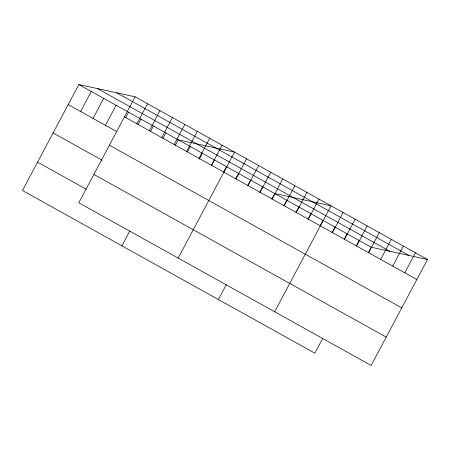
<?xml version="1.0" encoding="UTF-8"?>
<svg xmlns="http://www.w3.org/2000/svg" width="450" height="450" viewBox="0 0 450 450"><rect width="100%" height="100%" fill="white"/><g stroke="black" fill="none" stroke-linecap="round" stroke-linejoin="round"><path stroke-width="0.67" d="M135.135 96.806L78.789 202.781L371.149 365.462L427.5 259.487L135.135 96.806L78.851 84.538L22.5 190.513L314.865 353.194L322.718 338.428M80.612 111.504L91.277 91.451M93.038 118.423L103.703 98.364M105.463 125.336L116.128 105.278M125.646 117.664L128.554 112.191M136.901 123.772L147.561 103.719M138.066 124.577L140.979 119.104M149.327 130.691L159.986 110.633M150.491 131.49L153.399 126.022M161.747 137.604L172.412 117.546M162.917 138.403L165.825 132.936M174.172 144.518L184.838 124.459M121.905 245.824L129.757 231.058M175.343 145.316L178.251 139.849L234.54 152.117L178.189 258.092M186.598 151.431L197.263 131.377M187.403 152.027L190.311 146.559M199.024 158.344L209.689 138.291M199.142 159.345L202.371 153.27M211.449 165.257L222.114 145.204M211.202 166.056L214.431 159.981M223.583 172.159L226.491 166.691M235.643 178.869L238.551 173.402M235.935 178.881L246.6 158.828M247.703 185.58L250.611 180.112M247.995 185.591L258.66 165.538M259.762 192.291L262.671 186.823M260.055 192.302L270.72 172.249M218.385 299.509L226.237 284.743M271.822 199.001L274.731 193.534L331.02 205.802L274.669 311.777M272.115 199.013L282.78 178.959M283.882 205.712L286.791 200.244M284.175 205.723L294.84 185.67M295.942 212.422L298.851 206.955M296.235 212.434L306.9 192.381M308.002 219.133L310.911 213.666M308.295 219.144L318.96 199.091M320.062 225.844L322.971 220.376M331.802 233.162L335.031 227.087M332.415 232.566L343.08 212.513M344.183 239.265L347.091 233.797M344.475 239.276L355.14 219.223M356.243 245.976L359.151 240.508M356.535 245.987L367.2 225.934M368.303 252.686L371.211 247.219L427.5 259.487M368.595 252.697L379.26 232.644M380.655 259.408L391.32 239.355M392.715 266.119L403.38 246.066M404.775 272.829L415.44 252.776M116.561 92.756L408.926 255.437M97.425 88.588L389.79 251.263M78.851 84.538L371.211 247.219M124.476 116.859L416.835 279.54M68.186 104.591L116.702 131.591M109.395 145.215L401.76 307.896M53.111 132.947L102.218 160.273M93.864 174.431L386.229 337.106M37.575 162.163L86.096 189.157"/></g></svg>
